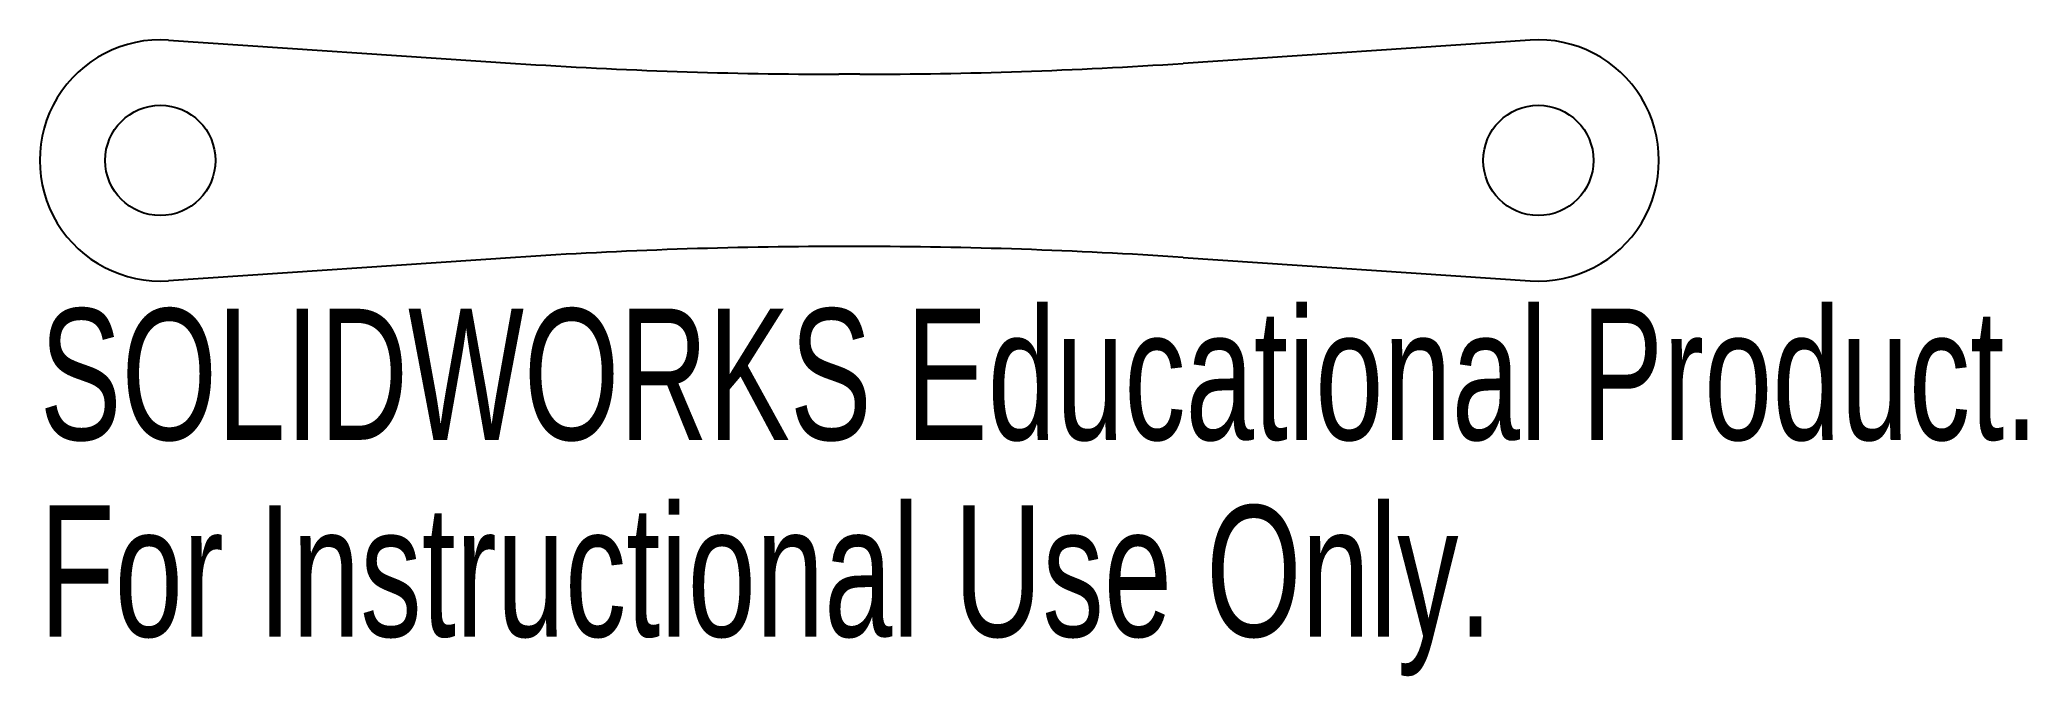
# Model space of a CAD drawing. Header units: inches. Extents: x -1.17 to 1.71, y -0.75 to 0.17.
import ezdxf

# ---------------------------------------------------------------- set-up
doc = ezdxf.new("R2010")
doc.units = ezdxf.units.IN
doc.header["$MEASUREMENT"] = 0
doc.styles.add('SLDTEXTSTYLE0', font='TXT', dxfattribs={"width": 0.7})

msp = doc.modelspace()

# ---------------------------------------------------------------- linework, layer by layer
at = {"color": 7, "linetype": 'Continuous', "lineweight": 25}
for p, q in [((-0.9883, 0.1746), (-0.4844, 0.1407)), ((0.9883, 0.1746), (0.4844, 0.1407)), ((0.0151, 0.125), (-0.0151, 0.125)), ((-0.4844, -0.1407), (-0.9883, -0.1746)), ((0.0151, -0.125), (-0.0151, -0.125)), ((0.4844, -0.1407), (0.9883, -0.1746))]:
    msp.add_line(p, q, dxfattribs=at)
for centre in [(-1, 0), (1, 0)]:
    msp.add_circle(centre, 0.08, dxfattribs=at)
for centre, radius, start, end in [((-1, 0), 0.175, 86.1559, 273.8441), ((1, 0), 0.175, 266.1559, 93.8441), ((-0.0151, 7.125), 7, 266.15591, 270), ((0.0151, 7.125), 7, 270, 273.84409), ((-0.0151, -7.125), 7, 90, 93.84409), ((0.0151, -7.125), 7, 86.15591, 90)]:
    msp.add_arc(centre, radius, start, end, dxfattribs=at)

# ---------------------------------------------------------------- texts
at = {"color": 7, "linetype": 'Continuous', "char_height": 0.1903, "attachment_point": 1, "style": 'SLDTEXTSTYLE0'}
for s, insert in [('SOLIDWORKS Educational Product.', (-1.175, -0.2151)), ('For Instructional Use Only.', (-1.175, -0.5006))]:
    msp.add_mtext(s, dxfattribs=dict(at, insert=insert))

doc.saveas('drawing.dxf')
